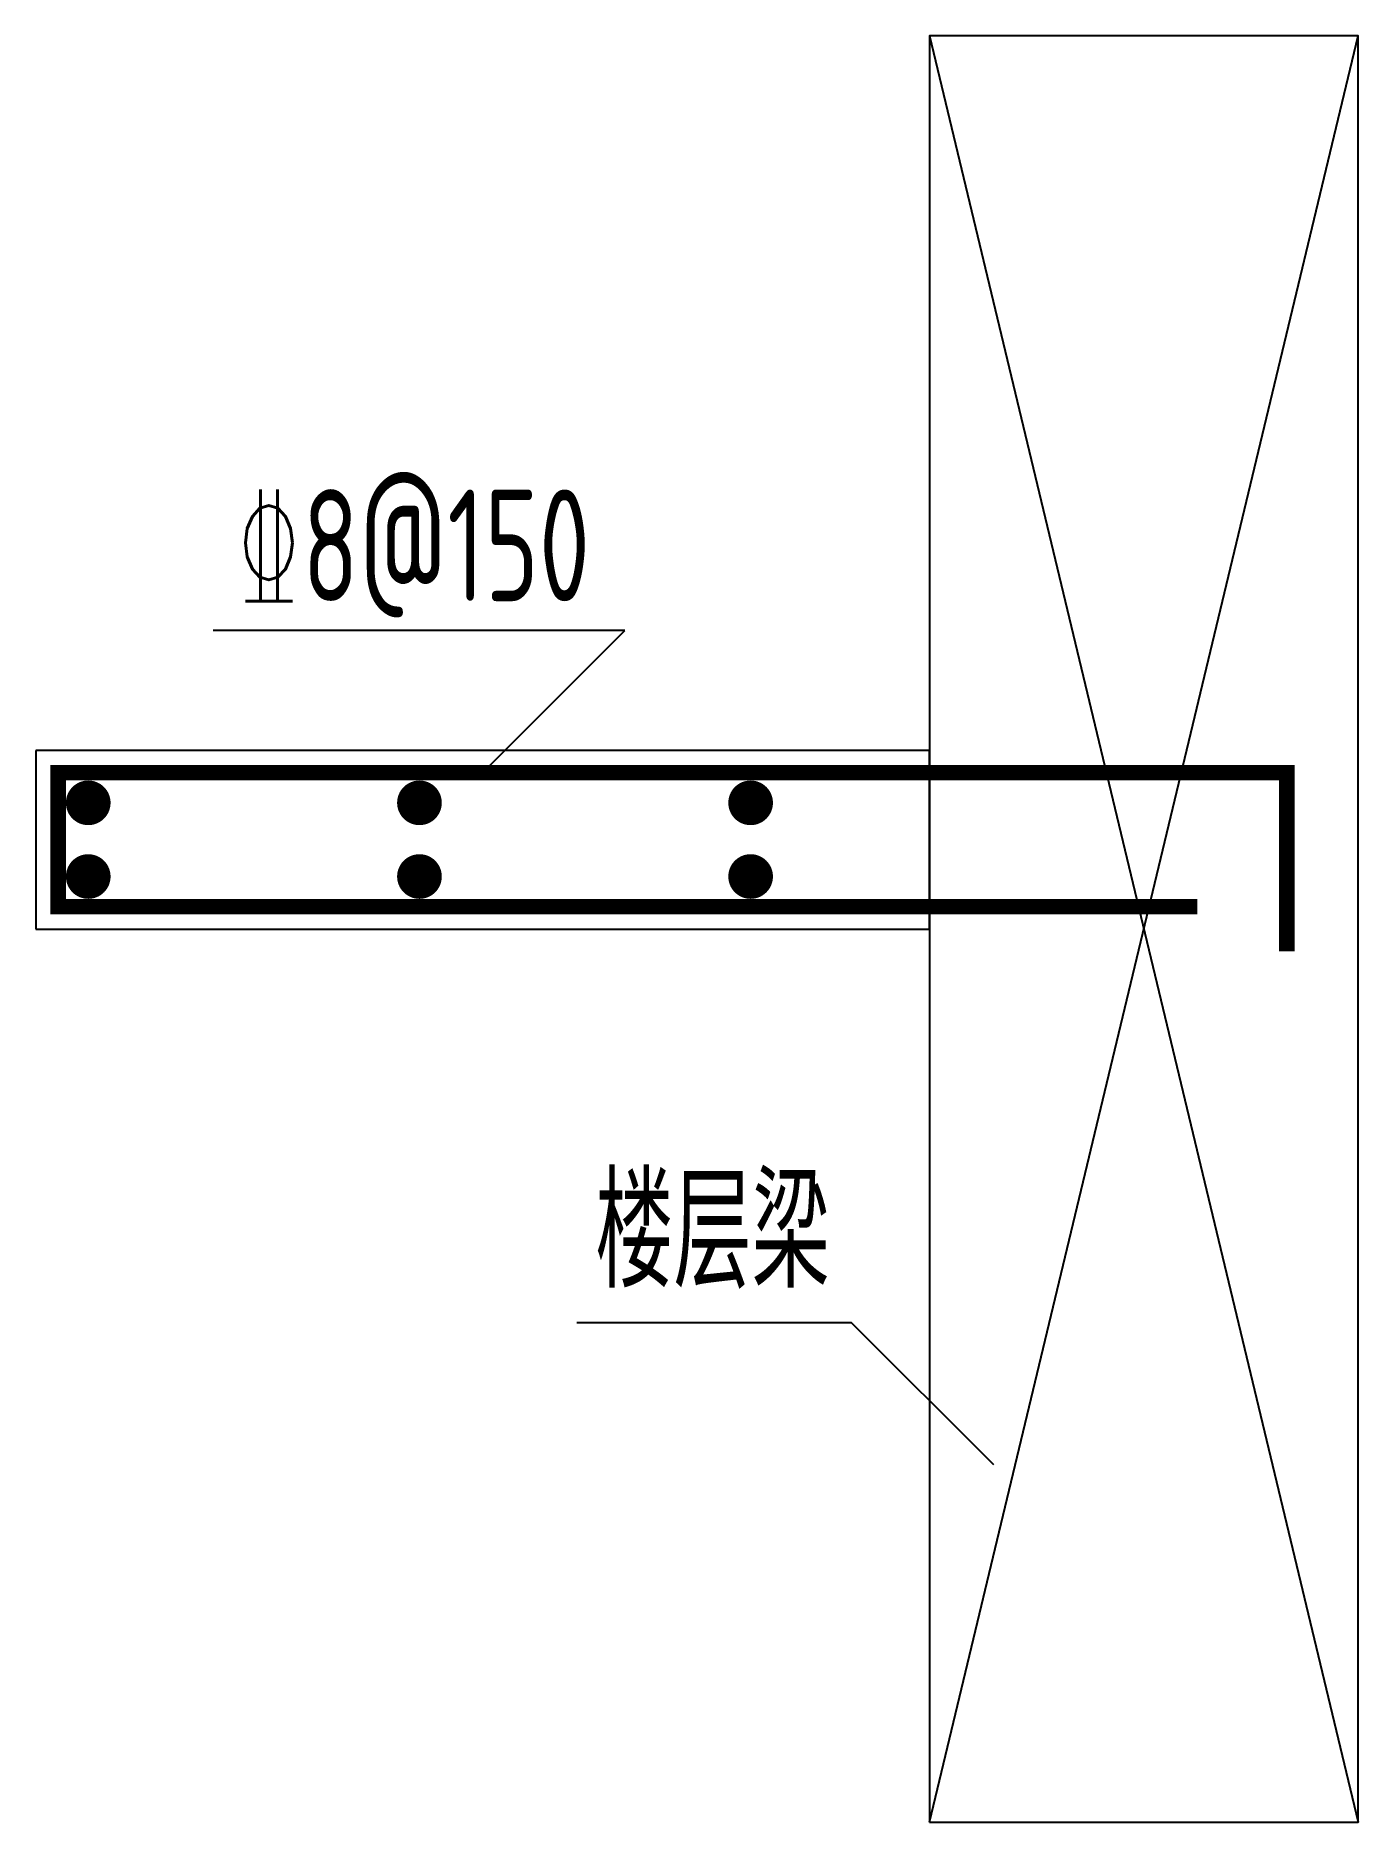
# Model space of a CAD drawing. Extents: x -2000 to 960, y -2000 to 2000.
import ezdxf

# ---------------------------------------------------------------- set-up
doc = ezdxf.new("R2010")
doc.units = 0
doc.header["$MEASUREMENT"] = 0
for name, color, linetype in [('S-OTHER-THIN', 3, 'Continuous'), ('S-REIN', 6, 'Continuous'), ('S-REIN-POINT', 30, 'Continuous'), ('S-TEXT', 7, 'Continuous')]:
    doc.layers.add(name, color=color, linetype=linetype)
doc.styles.add('TSSD_Label', font='tssdeng.shx', dxfattribs={"width": 0.7, "bigfont": 'hztxt.shx'})

msp = doc.modelspace()

# ---------------------------------------------------------------- linework, layer by layer
at = {"layer": 'S-OTHER-THIN', "color": 7}
for p, q in [((0, -2000), (960, 2000)), ((0, 2000), (960, -2000)), ((0, 400), (-2000, 400)), ((-2000, 400), (-2000, 0)), ((0, 0), (0, 400)), ((-2000, 0), (0, 0)), ((-174.2, -881.8), (-789, -881.8)), ((144, -1200), (-174.2, -881.8))]:
    msp.add_line(p, q, dxfattribs=at)
at = {"layer": 'S-OTHER-THIN'}
for p, q in [((-681.8, 668.2), (-1603, 668.2)), ((-1000, 350), (-681.8, 668.2))]:
    msp.add_line(p, q, dxfattribs=at)
at = {"layer": 'S-OTHER-THIN', "color": 7}
msp.add_lwpolyline([(0, -2000), (960, -2000), (960, 2000), (0, 2000)], close=True, dxfattribs=at)
at = {"layer": 'S-REIN', "const_width": 35}
msp.add_lwpolyline([(800, -50), (800, 350), (0, 350), (-50, 350), (-1950, 350), (-1950, 50), (-50, 50), (0, 50), (600, 50)], dxfattribs=at)
at = {"layer": 'S-REIN-POINT', "const_width": 50}
for points in [[(-1857.5, 282.5, 1), (-1907.5, 282.5, 1)], [(-1116.2, 282.5, 1), (-1166.2, 282.5, 1)], [(-375, 282.5, 1), (-425, 282.5, 1)], [(-1857.5, 117.5, 1), (-1907.5, 117.5, 1)], [(-1116.2, 117.5, 1), (-1166.2, 117.5, 1)], [(-375, 117.5, 1), (-425, 117.5, 1)]]:
    msp.add_lwpolyline(points, format="xyb", close=True, dxfattribs=at)

# ---------------------------------------------------------------- texts
at = {"layer": 'S-TEXT', "style": 'TSSD_Label', "width": 0.7}
for s, p in [('%%1328@150', (-1553, 734)), ('楼层梁', (-747.7, -803.1))]:
    msp.add_text(s, height=250, dxfattribs=at).set_placement(p)

doc.saveas('drawing.dxf')
